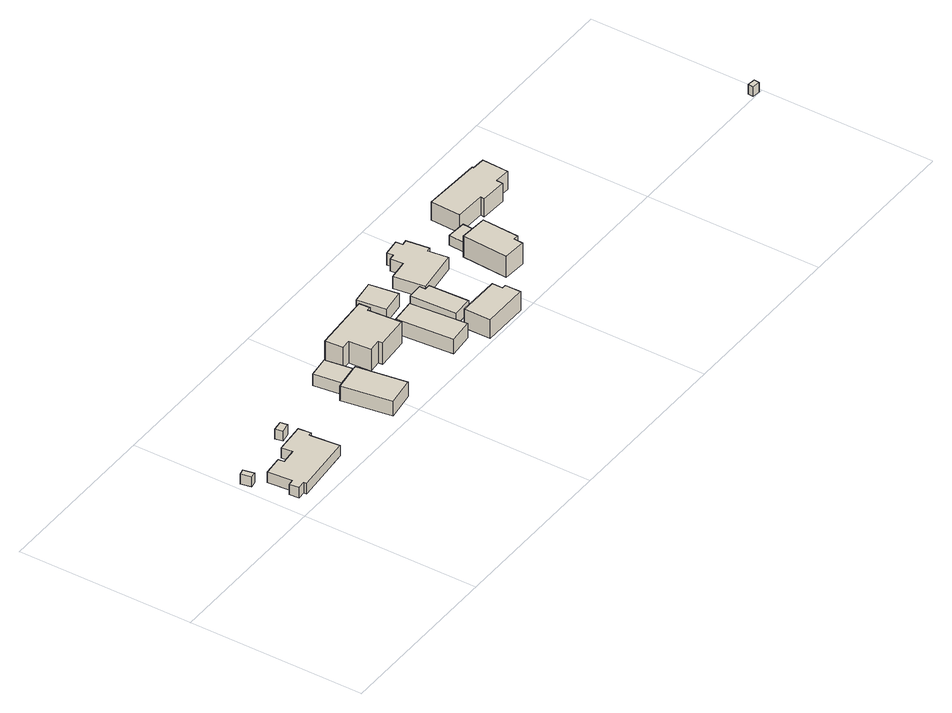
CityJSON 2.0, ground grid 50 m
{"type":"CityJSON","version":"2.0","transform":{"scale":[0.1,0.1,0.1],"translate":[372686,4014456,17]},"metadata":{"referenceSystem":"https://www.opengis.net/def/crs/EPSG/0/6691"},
"CityObjects":{
"building1":{"type":"Building","attributes":{"枝番":1,"利根川水系渡良瀬川洪水浸水想定区域（計画規模）.規模":"L1","利根川水系渡良瀬川洪水浸水想定区域（計画規模）.浸水ランク":"2","利根川水系渡良瀬川洪水浸水想定区域（計画規模）.浸水深":1.77,"利根川水系渡良瀬川洪水浸水想定区域（計画規模）.継続時間":3.5,"利根川水系渡良瀬川洪水浸水想定区域（想定最大規模）.規模":"L2","利根川水系渡良瀬川洪水浸水想定区域（想定最大規模）.浸水ランク":"2","利根川水系渡良瀬川洪水浸水想定区域（想定最大規模）.浸水深":1.75,"利根川水系渡良瀬川洪水浸水想定区域（想定最大規模）.継続時間":9.6,"利根川水系利根川洪水浸水想定区域（計画規模）.規模":"L1","利根川水系利根川洪水浸水想定区域（計画規模）.浸水ランク":"2","利根川水系利根川洪水浸水想定区域（計画規模）.浸水深":0.605,"利根川水系利根川洪水浸水想定区域（想定最大規模）.規模":"L2","利根川水系利根川洪水浸水想定区域（想定最大規模）.浸水ランク":"2","利根川水系利根川洪水浸水想定区域（想定最大規模）.浸水深":2.84,"BuildingDetails.prefecture":"10","BuildingDetails.city":"10207"},"geometry":[{"type":"Solid","lod":"1","boundaries":[[[[0,1,2,3]],[[2,4,5,3]],[[1,6,4,2]],[[0,7,6,1]],[[3,5,7,0]],[[4,6,7,5]]]]}]},
"building2":{"type":"Building","attributes":{"枝番":1,"利根川水系渡良瀬川洪水浸水想定区域（計画規模）.規模":"L1","利根川水系渡良瀬川洪水浸水想定区域（計画規模）.浸水ランク":"2","利根川水系渡良瀬川洪水浸水想定区域（計画規模）.浸水深":1.35,"利根川水系渡良瀬川洪水浸水想定区域（計画規模）.継続時間":3.5,"利根川水系渡良瀬川洪水浸水想定区域（想定最大規模）.規模":"L2","利根川水系渡良瀬川洪水浸水想定区域（想定最大規模）.浸水ランク":"2","利根川水系渡良瀬川洪水浸水想定区域（想定最大規模）.浸水深":1.36,"利根川水系渡良瀬川洪水浸水想定区域（想定最大規模）.継続時間":9.7,"利根川水系利根川洪水浸水想定区域（計画規模）.規模":"L1","利根川水系利根川洪水浸水想定区域（計画規模）.浸水ランク":"2","利根川水系利根川洪水浸水想定区域（計画規模）.浸水深":0.703,"利根川水系利根川洪水浸水想定区域（想定最大規模）.規模":"L2","利根川水系利根川洪水浸水想定区域（想定最大規模）.浸水ランク":"2","利根川水系利根川洪水浸水想定区域（想定最大規模）.浸水深":2.93,"usage":"411","measuredHeight":5.1,"BuildingDetails.prefecture":"10","BuildingDetails.city":"10207","BuildingDetails.surveyYear":2016},"geometry":[{"type":"Solid","lod":"1","boundaries":[[[[8,9,10,11,12,13,14,15,16,17,18,19,20,21]],[[20,22,23,21]],[[19,24,22,20]],[[18,25,24,19]],[[17,26,25,18]],[[16,27,26,17]],[[15,28,27,16]],[[14,29,28,15]],[[13,30,29,14]],[[12,31,30,13]],[[11,32,31,12]],[[10,33,32,11]],[[9,34,33,10]],[[8,35,34,9]],[[21,23,35,8]],[[22,24,25,26,27,28,29,30,31,32,33,34,35,23]]]]}]},
"building3":{"type":"Building","attributes":{"枝番":1,"利根川水系渡良瀬川洪水浸水想定区域（計画規模）.規模":"L1","利根川水系渡良瀬川洪水浸水想定区域（計画規模）.浸水ランク":"2","利根川水系渡良瀬川洪水浸水想定区域（計画規模）.浸水深":1.47,"利根川水系渡良瀬川洪水浸水想定区域（計画規模）.継続時間":3.5,"利根川水系渡良瀬川洪水浸水想定区域（想定最大規模）.規模":"L2","利根川水系渡良瀬川洪水浸水想定区域（想定最大規模）.浸水ランク":"2","利根川水系渡良瀬川洪水浸水想定区域（想定最大規模）.浸水深":1.45,"利根川水系渡良瀬川洪水浸水想定区域（想定最大規模）.継続時間":9.7,"利根川水系利根川洪水浸水想定区域（計画規模）.規模":"L1","利根川水系利根川洪水浸水想定区域（計画規模）.浸水ランク":"2","利根川水系利根川洪水浸水想定区域（計画規模）.浸水深":0.705,"利根川水系利根川洪水浸水想定区域（想定最大規模）.規模":"L2","利根川水系利根川洪水浸水想定区域（想定最大規模）.浸水ランク":"2","利根川水系利根川洪水浸水想定区域（想定最大規模）.浸水深":2.94,"BuildingDetails.prefecture":"10","BuildingDetails.city":"10207"},"geometry":[{"type":"Solid","lod":"1","boundaries":[[[[36,37,38,39]],[[38,40,41,39]],[[37,42,40,38]],[[36,43,42,37]],[[39,41,43,36]],[[40,42,43,41]]]]}]},
"building4":{"type":"Building","attributes":{"枝番":1,"利根川水系渡良瀬川洪水浸水想定区域（計画規模）.規模":"L1","利根川水系渡良瀬川洪水浸水想定区域（計画規模）.浸水ランク":"2","利根川水系渡良瀬川洪水浸水想定区域（計画規模）.浸水深":1.03,"利根川水系渡良瀬川洪水浸水想定区域（計画規模）.継続時間":3.4,"利根川水系渡良瀬川洪水浸水想定区域（想定最大規模）.規模":"L2","利根川水系渡良瀬川洪水浸水想定区域（想定最大規模）.浸水ランク":"2","利根川水系渡良瀬川洪水浸水想定区域（想定最大規模）.浸水深":1.06,"利根川水系渡良瀬川洪水浸水想定区域（想定最大規模）.継続時間":9.6,"利根川水系利根川洪水浸水想定区域（計画規模）.規模":"L1","利根川水系利根川洪水浸水想定区域（計画規模）.浸水ランク":"2","利根川水系利根川洪水浸水想定区域（計画規模）.浸水深":0.704,"利根川水系利根川洪水浸水想定区域（想定最大規模）.規模":"L2","利根川水系利根川洪水浸水想定区域（想定最大規模）.浸水ランク":"2","利根川水系利根川洪水浸水想定区域（想定最大規模）.浸水深":2.94,"usage":"411","measuredHeight":5.3,"BuildingDetails.prefecture":"10","BuildingDetails.city":"10207","BuildingDetails.surveyYear":2016},"geometry":[{"type":"Solid","lod":"1","boundaries":[[[[44,45,46,47]],[[46,48,49,47]],[[45,50,48,46]],[[44,51,50,45]],[[47,49,51,44]],[[48,50,51,49]]]]}]},
"building5":{"type":"Building","attributes":{"枝番":1,"利根川水系渡良瀬川洪水浸水想定区域（計画規模）.規模":"L1","利根川水系渡良瀬川洪水浸水想定区域（計画規模）.浸水ランク":"2","利根川水系渡良瀬川洪水浸水想定区域（計画規模）.浸水深":0.99,"利根川水系渡良瀬川洪水浸水想定区域（計画規模）.継続時間":3.4,"利根川水系渡良瀬川洪水浸水想定区域（想定最大規模）.規模":"L2","利根川水系渡良瀬川洪水浸水想定区域（想定最大規模）.浸水ランク":"2","利根川水系渡良瀬川洪水浸水想定区域（想定最大規模）.浸水深":1,"利根川水系渡良瀬川洪水浸水想定区域（想定最大規模）.継続時間":9.6,"利根川水系利根川洪水浸水想定区域（計画規模）.規模":"L1","利根川水系利根川洪水浸水想定区域（計画規模）.浸水ランク":"2","利根川水系利根川洪水浸水想定区域（計画規模）.浸水深":0.604,"利根川水系利根川洪水浸水想定区域（想定最大規模）.規模":"L2","利根川水系利根川洪水浸水想定区域（想定最大規模）.浸水ランク":"2","利根川水系利根川洪水浸水想定区域（想定最大規模）.浸水深":2.84,"usage":"411","measuredHeight":3.9,"BuildingDetails.prefecture":"10","BuildingDetails.city":"10207","BuildingDetails.surveyYear":2016},"geometry":[{"type":"Solid","lod":"1","boundaries":[[[[52,53,54,55]],[[54,56,57,55]],[[53,58,56,54]],[[52,59,58,53]],[[55,57,59,52]],[[56,58,59,57]]]]}]},
"building6":{"type":"Building","attributes":{"枝番":1,"利根川水系渡良瀬川洪水浸水想定区域（計画規模）.規模":"L1","利根川水系渡良瀬川洪水浸水想定区域（計画規模）.浸水ランク":"2","利根川水系渡良瀬川洪水浸水想定区域（計画規模）.浸水深":0.91,"利根川水系渡良瀬川洪水浸水想定区域（計画規模）.継続時間":3.4,"利根川水系渡良瀬川洪水浸水想定区域（想定最大規模）.規模":"L2","利根川水系渡良瀬川洪水浸水想定区域（想定最大規模）.浸水ランク":"2","利根川水系渡良瀬川洪水浸水想定区域（想定最大規模）.浸水深":0.92,"利根川水系渡良瀬川洪水浸水想定区域（想定最大規模）.継続時間":9.6,"利根川水系利根川洪水浸水想定区域（計画規模）.規模":"L1","利根川水系利根川洪水浸水想定区域（計画規模）.浸水ランク":"2","利根川水系利根川洪水浸水想定区域（計画規模）.浸水深":0.504,"利根川水系利根川洪水浸水想定区域（想定最大規模）.規模":"L2","利根川水系利根川洪水浸水想定区域（想定最大規模）.浸水ランク":"2","利根川水系利根川洪水浸水想定区域（想定最大規模）.浸水深":2.73,"usage":"411","measuredHeight":7.8,"BuildingDetails.prefecture":"10","BuildingDetails.city":"10207","BuildingDetails.surveyYear":2016},"geometry":[{"type":"Solid","lod":"1","boundaries":[[[[60,61,62,63,64,65,66,67,68,69]],[[68,70,71,69]],[[67,72,70,68]],[[66,73,72,67]],[[65,74,73,66]],[[64,75,74,65]],[[63,76,75,64]],[[62,77,76,63]],[[61,78,77,62]],[[60,79,78,61]],[[69,71,79,60]],[[70,72,73,74,75,76,77,78,79,71]]]]}]},
"building7":{"type":"Building","attributes":{"枝番":1,"利根川水系渡良瀬川洪水浸水想定区域（計画規模）.規模":"L1","利根川水系渡良瀬川洪水浸水想定区域（計画規模）.浸水ランク":"2","利根川水系渡良瀬川洪水浸水想定区域（計画規模）.浸水深":1.77,"利根川水系渡良瀬川洪水浸水想定区域（計画規模）.継続時間":5.6,"利根川水系渡良瀬川洪水浸水想定区域（想定最大規模）.規模":"L2","利根川水系渡良瀬川洪水浸水想定区域（想定最大規模）.浸水ランク":"2","利根川水系渡良瀬川洪水浸水想定区域（想定最大規模）.浸水深":1.85,"利根川水系渡良瀬川洪水浸水想定区域（想定最大規模）.継続時間":12.7,"利根川水系利根川洪水浸水想定区域（計画規模）.規模":"L1","利根川水系利根川洪水浸水想定区域（計画規模）.浸水ランク":"2","利根川水系利根川洪水浸水想定区域（計画規模）.浸水深":1.6,"利根川水系利根川洪水浸水想定区域（想定最大規模）.規模":"L2","利根川水系利根川洪水浸水想定区域（想定最大規模）.浸水ランク":"3","利根川水系利根川洪水浸水想定区域（想定最大規模）.浸水深":3.83,"usage":"411","measuredHeight":5.5,"BuildingDetails.prefecture":"10","BuildingDetails.city":"10207","BuildingDetails.surveyYear":2016},"geometry":[{"type":"Solid","lod":"1","boundaries":[[[[80,81,82,83]],[[82,84,85,83]],[[81,86,84,82]],[[80,87,86,81]],[[83,85,87,80]],[[84,86,87,85]]]]}]},
"building8":{"type":"Building","attributes":{"枝番":1,"利根川水系渡良瀬川洪水浸水想定区域（計画規模）.規模":"L1","利根川水系渡良瀬川洪水浸水想定区域（計画規模）.浸水ランク":"2","利根川水系渡良瀬川洪水浸水想定区域（計画規模）.浸水深":1.91,"利根川水系渡良瀬川洪水浸水想定区域（計画規模）.継続時間":2.9,"利根川水系渡良瀬川洪水浸水想定区域（想定最大規模）.規模":"L2","利根川水系渡良瀬川洪水浸水想定区域（想定最大規模）.浸水ランク":"2","利根川水系渡良瀬川洪水浸水想定区域（想定最大規模）.浸水深":1.93,"利根川水系渡良瀬川洪水浸水想定区域（想定最大規模）.継続時間":8.8,"利根川水系利根川洪水浸水想定区域（計画規模）.規模":"L1","利根川水系利根川洪水浸水想定区域（計画規模）.浸水ランク":"2","利根川水系利根川洪水浸水想定区域（計画規模）.浸水深":0.704,"利根川水系利根川洪水浸水想定区域（想定最大規模）.規模":"L2","利根川水系利根川洪水浸水想定区域（想定最大規模）.浸水ランク":"2","利根川水系利根川洪水浸水想定区域（想定最大規模）.浸水深":2.93,"usage":"411","measuredHeight":4.6,"BuildingDetails.prefecture":"10","BuildingDetails.city":"10207","BuildingDetails.surveyYear":2016},"geometry":[{"type":"Solid","lod":"1","boundaries":[[[[88,89,90,91]],[[90,92,93,91]],[[89,94,92,90]],[[88,95,94,89]],[[91,93,95,88]],[[92,94,95,93]]]]}]},
"building9":{"type":"Building","attributes":{"枝番":1,"利根川水系渡良瀬川洪水浸水想定区域（計画規模）.規模":"L1","利根川水系渡良瀬川洪水浸水想定区域（計画規模）.浸水ランク":"2","利根川水系渡良瀬川洪水浸水想定区域（計画規模）.浸水深":1.16,"利根川水系渡良瀬川洪水浸水想定区域（計画規模）.継続時間":5.6,"利根川水系渡良瀬川洪水浸水想定区域（想定最大規模）.規模":"L2","利根川水系渡良瀬川洪水浸水想定区域（想定最大規模）.浸水ランク":"2","利根川水系渡良瀬川洪水浸水想定区域（想定最大規模）.浸水深":1.25,"利根川水系渡良瀬川洪水浸水想定区域（想定最大規模）.継続時間":12.7,"利根川水系利根川洪水浸水想定区域（計画規模）.規模":"L1","利根川水系利根川洪水浸水想定区域（計画規模）.浸水ランク":"2","利根川水系利根川洪水浸水想定区域（計画規模）.浸水深":1,"利根川水系利根川洪水浸水想定区域（想定最大規模）.規模":"L2","利根川水系利根川洪水浸水想定区域（想定最大規模）.浸水ランク":"3","利根川水系利根川洪水浸水想定区域（想定最大規模）.浸水深":3.23,"usage":"411","measuredHeight":4.2,"BuildingDetails.prefecture":"10","BuildingDetails.city":"10207","BuildingDetails.surveyYear":2016},"geometry":[{"type":"Solid","lod":"1","boundaries":[[[[96,97,98,99,100,101]],[[100,102,103,101]],[[99,104,102,100]],[[98,105,104,99]],[[97,106,105,98]],[[96,107,106,97]],[[101,103,107,96]],[[102,104,105,106,107,103]]]]}]},
"building10":{"type":"Building","attributes":{"枝番":1,"利根川水系渡良瀬川洪水浸水想定区域（計画規模）.規模":"L1","利根川水系渡良瀬川洪水浸水想定区域（計画規模）.浸水ランク":"2","利根川水系渡良瀬川洪水浸水想定区域（計画規模）.浸水深":1.66,"利根川水系渡良瀬川洪水浸水想定区域（計画規模）.継続時間":5.6,"利根川水系渡良瀬川洪水浸水想定区域（想定最大規模）.規模":"L2","利根川水系渡良瀬川洪水浸水想定区域（想定最大規模）.浸水ランク":"2","利根川水系渡良瀬川洪水浸水想定区域（想定最大規模）.浸水深":1.74,"利根川水系渡良瀬川洪水浸水想定区域（想定最大規模）.継続時間":12.7,"利根川水系利根川洪水浸水想定区域（計画規模）.規模":"L1","利根川水系利根川洪水浸水想定区域（計画規模）.浸水ランク":"2","利根川水系利根川洪水浸水想定区域（計画規模）.浸水深":1.5,"利根川水系利根川洪水浸水想定区域（想定最大規模）.規模":"L2","利根川水系利根川洪水浸水想定区域（想定最大規模）.浸水ランク":"3","利根川水系利根川洪水浸水想定区域（想定最大規模）.浸水深":3.73,"usage":"411","measuredHeight":7,"BuildingDetails.prefecture":"10","BuildingDetails.city":"10207","BuildingDetails.surveyYear":2016},"geometry":[{"type":"Solid","lod":"1","boundaries":[[[[108,109,110,111,112,113]],[[112,114,115,113]],[[111,116,114,112]],[[110,117,116,111]],[[109,118,117,110]],[[108,119,118,109]],[[113,115,119,108]],[[114,116,117,118,119,115]]]]}]},
"building11":{"type":"Building","attributes":{"枝番":1,"利根川水系渡良瀬川洪水浸水想定区域（計画規模）.規模":"L1","利根川水系渡良瀬川洪水浸水想定区域（計画規模）.浸水ランク":"2","利根川水系渡良瀬川洪水浸水想定区域（計画規模）.浸水深":1.18,"利根川水系渡良瀬川洪水浸水想定区域（計画規模）.継続時間":2.9,"利根川水系渡良瀬川洪水浸水想定区域（想定最大規模）.規模":"L2","利根川水系渡良瀬川洪水浸水想定区域（想定最大規模）.浸水ランク":"2","利根川水系渡良瀬川洪水浸水想定区域（想定最大規模）.浸水深":1.27,"利根川水系渡良瀬川洪水浸水想定区域（想定最大規模）.継続時間":8.8,"利根川水系利根川洪水浸水想定区域（計画規模）.規模":"L1","利根川水系利根川洪水浸水想定区域（計画規模）.浸水ランク":"2","利根川水系利根川洪水浸水想定区域（計画規模）.浸水深":0.904,"利根川水系利根川洪水浸水想定区域（想定最大規模）.規模":"L2","利根川水系利根川洪水浸水想定区域（想定最大規模）.浸水ランク":"3","利根川水系利根川洪水浸水想定区域（想定最大規模）.浸水深":3.13,"usage":"411","measuredHeight":6,"BuildingDetails.prefecture":"10","BuildingDetails.city":"10207","BuildingDetails.surveyYear":2016},"geometry":[{"type":"Solid","lod":"1","boundaries":[[[[120,121,122,123,124,125,126,127,128,129,130,131]],[[130,132,133,131]],[[129,134,132,130]],[[128,135,134,129]],[[127,136,135,128]],[[126,137,136,127]],[[125,138,137,126]],[[124,139,138,125]],[[123,140,139,124]],[[122,141,140,123]],[[121,142,141,122]],[[120,143,142,121]],[[131,133,143,120]],[[132,134,135,136,137,138,139,140,141,142,143,133]]]]}]},
"building12":{"type":"Building","attributes":{"枝番":1,"利根川水系渡良瀬川洪水浸水想定区域（計画規模）.規模":"L1","利根川水系渡良瀬川洪水浸水想定区域（計画規模）.浸水ランク":"2","利根川水系渡良瀬川洪水浸水想定区域（計画規模）.浸水深":1.17,"利根川水系渡良瀬川洪水浸水想定区域（計画規模）.継続時間":6.1,"利根川水系渡良瀬川洪水浸水想定区域（想定最大規模）.規模":"L2","利根川水系渡良瀬川洪水浸水想定区域（想定最大規模）.浸水ランク":"2","利根川水系渡良瀬川洪水浸水想定区域（想定最大規模）.浸水深":1.25,"利根川水系渡良瀬川洪水浸水想定区域（想定最大規模）.継続時間":13.4,"利根川水系利根川洪水浸水想定区域（計画規模）.規模":"L1","利根川水系利根川洪水浸水想定区域（計画規模）.浸水ランク":"2","利根川水系利根川洪水浸水想定区域（計画規模）.浸水深":1,"利根川水系利根川洪水浸水想定区域（想定最大規模）.規模":"L2","利根川水系利根川洪水浸水想定区域（想定最大規模）.浸水ランク":"3","利根川水系利根川洪水浸水想定区域（想定最大規模）.浸水深":3.23,"usage":"411","measuredHeight":7.8,"BuildingDetails.prefecture":"10","BuildingDetails.city":"10207","BuildingDetails.surveyYear":2016},"geometry":[{"type":"Solid","lod":"1","boundaries":[[[[144,145,146,147,148,149]],[[148,150,151,149]],[[147,152,150,148]],[[146,153,152,147]],[[145,154,153,146]],[[144,155,154,145]],[[149,151,155,144]],[[150,152,153,154,155,151]]]]}]},
"building13":{"type":"Building","attributes":{"枝番":1,"利根川水系渡良瀬川洪水浸水想定区域（計画規模）.規模":"L1","利根川水系渡良瀬川洪水浸水想定区域（計画規模）.浸水ランク":"2","利根川水系渡良瀬川洪水浸水想定区域（計画規模）.浸水深":1.44,"利根川水系渡良瀬川洪水浸水想定区域（想定最大規模）.規模":"L2","利根川水系渡良瀬川洪水浸水想定区域（想定最大規模）.浸水ランク":"2","利根川水系渡良瀬川洪水浸水想定区域（想定最大規模）.浸水深":1.52,"利根川水系利根川洪水浸水想定区域（計画規模）.規模":"L1","利根川水系利根川洪水浸水想定区域（計画規模）.浸水ランク":"2","利根川水系利根川洪水浸水想定区域（計画規模）.浸水深":1.2,"利根川水系利根川洪水浸水想定区域（想定最大規模）.規模":"L2","利根川水系利根川洪水浸水想定区域（想定最大規模）.浸水ランク":"3","利根川水系利根川洪水浸水想定区域（想定最大規模）.浸水深":3.43,"BuildingDetails.prefecture":"10","BuildingDetails.city":"10207"},"geometry":[{"type":"Solid","lod":"1","boundaries":[[[[156,157,158,159]],[[158,160,161,159]],[[157,162,160,158]],[[156,163,162,157]],[[159,161,163,156]],[[160,162,163,161]]]]}]},
"building14":{"type":"Building","attributes":{"枝番":1,"利根川水系渡良瀬川洪水浸水想定区域（計画規模）.規模":"L1","利根川水系渡良瀬川洪水浸水想定区域（計画規模）.浸水ランク":"2","利根川水系渡良瀬川洪水浸水想定区域（計画規模）.浸水深":1.74,"利根川水系渡良瀬川洪水浸水想定区域（想定最大規模）.規模":"L2","利根川水系渡良瀬川洪水浸水想定区域（想定最大規模）.浸水ランク":"2","利根川水系渡良瀬川洪水浸水想定区域（想定最大規模）.浸水深":1.76,"利根川水系利根川洪水浸水想定区域（計画規模）.規模":"L1","利根川水系利根川洪水浸水想定区域（計画規模）.浸水ランク":"2","利根川水系利根川洪水浸水想定区域（計画規模）.浸水深":0.905,"利根川水系利根川洪水浸水想定区域（想定最大規模）.規模":"L2","利根川水系利根川洪水浸水想定区域（想定最大規模）.浸水ランク":"3","利根川水系利根川洪水浸水想定区域（想定最大規模）.浸水深":3.13,"usage":"411","measuredHeight":7.9,"BuildingDetails.prefecture":"10","BuildingDetails.city":"10207","BuildingDetails.surveyYear":2016},"geometry":[{"type":"Solid","lod":"1","boundaries":[[[[164,165,166,167,168,169,170,171,172,173]],[[172,174,175,173]],[[171,176,174,172]],[[170,177,176,171]],[[169,178,177,170]],[[168,179,178,169]],[[167,180,179,168]],[[166,181,180,167]],[[165,182,181,166]],[[164,183,182,165]],[[173,175,183,164]],[[174,176,177,178,179,180,181,182,183,175]]]]}]},
"building15":{"type":"Building","attributes":{"枝番":1,"利根川水系渡良瀬川洪水浸水想定区域（計画規模）.規模":"L1","利根川水系渡良瀬川洪水浸水想定区域（計画規模）.浸水ランク":"2","利根川水系渡良瀬川洪水浸水想定区域（計画規模）.浸水深":1.24,"利根川水系渡良瀬川洪水浸水想定区域（計画規模）.継続時間":12,"利根川水系渡良瀬川洪水浸水想定区域（想定最大規模）.規模":"L2","利根川水系渡良瀬川洪水浸水想定区域（想定最大規模）.浸水ランク":"2","利根川水系渡良瀬川洪水浸水想定区域（想定最大規模）.浸水深":1.33,"利根川水系渡良瀬川洪水浸水想定区域（想定最大規模）.継続時間":46.6,"利根川水系利根川洪水浸水想定区域（計画規模）.規模":"L1","利根川水系利根川洪水浸水想定区域（計画規模）.浸水ランク":"2","利根川水系利根川洪水浸水想定区域（計画規模）.浸水深":1.3,"利根川水系利根川洪水浸水想定区域（想定最大規模）.規模":"L2","利根川水系利根川洪水浸水想定区域（想定最大規模）.浸水ランク":"3","利根川水系利根川洪水浸水想定区域（想定最大規模）.浸水深":3.53,"usage":"411","BuildingDetails.prefecture":"10","BuildingDetails.city":"10207","BuildingDetails.surveyYear":2016},"geometry":[{"type":"Solid","lod":"1","boundaries":[[[[184,185,186,187]],[[186,188,189,187]],[[185,190,188,186]],[[184,191,190,185]],[[187,189,191,184]],[[188,190,191,189]]]]}]}
},
"vertices":[
[9,194,16],[26,198,16],[32,167,16],[15,164,16],[32,167,46],[15,164,46],[26,198,46],[9,194,46],
[68,48,13],[46,46,13],[43,74,13],[59,75,13],[53,144,13],[109,150,13],[111,133,13],[154,137,13],[151,169,13],[236,176,13],[240,141,13],[230,140,13],[238,55,13],[69,39,13],[238,55,45],[69,39,45],[230,140,45],[240,141,45],[236,176,45],[151,169,45],[154,137,45],[111,133,45],[109,150,45],[53,144,45],[59,75,45],[43,74,45],[46,46,45],[68,48,45],
[204,223,14],[233,227,14],[236,206,14],[208,201,14],[236,206,44],[208,201,44],[233,227,44],[204,223,44],
[420,177,10],[504,189,10],[525,48,10],[441,36,10],[525,48,55],[441,36,55],[504,189,55],[420,177,55],
[426,261,15],[488,269,15],[499,191,15],[436,183,15],[499,191,51],[436,183,51],[488,269,51],[426,261,51],
[590,178,14],[553,175,14],[549,238,14],[522,236,14],[519,287,14],[686,299,14],[688,268,14],[677,267,14],[684,173,14],[591,166,14],[684,173,81],[591,166,81],[677,267,81],[688,268,81],[686,299,81],[519,287,81],[522,236,81],[549,238,81],[553,175,81],[590,178,81],
[714,211,8],[785,217,8],[798,56,8],[727,50,8],[798,56,53],[727,50,53],[785,217,53],[714,211,53],
[721,331,14],[789,340,14],[800,258,14],[732,249,14],[800,258,55],[732,249,55],[789,340,55],[721,331,55],
[815,236,11],[858,237,11],[858,220,11],[874,220,11],[878,107,11],[820,105,11],[878,107,48],[820,105,48],[874,220,48],[858,220,48],[858,237,48],[815,236,48],
[828,86,6],[949,85,6],[949,55,6],[961,55,6],[961,10,6],[828,10,6],[961,10,64],[828,10,64],[961,55,64],[949,55,64],[949,85,64],[828,86,64],
[853,312,12],[910,319,12],[906,355,12],[923,357,12],[921,375,12],[969,381,12],[971,361,12],[987,363,12],[995,299,12],[984,297,12],[991,240,12],[865,224,12],[991,240,49],[865,224,49],[984,297,49],[995,299,49],[987,363,49],[971,361,49],[969,381,49],[921,375,49],[923,357,49],[906,355,49],[910,319,49],[853,312,49],
[1047,110,7],[1056,241,7],[1135,236,7],[1129,131,7],[1115,132,7],[1113,106,7],[1115,132,72],[1113,106,72],[1129,131,72],[1135,236,72],[1056,241,72],[1047,110,72],
[1068,245,11],[1071,293,11],[1126,289,11],[1123,242,11],[1126,289,41],[1123,242,41],[1071,293,41],[1068,245,41],
[1212,284,9],[1213,295,9],[1126,299,9],[1130,385,9],[1299,377,9],[1299,373,9],[1336,371,9],[1333,296,9],[1288,299,9],[1287,280,9],[1288,299,65],[1287,280,65],[1333,296,65],[1336,371,65],[1299,373,65],[1299,377,65],[1130,385,65],[1126,299,65],[1213,295,65],[1212,284,65],
[1969,4,6],[1970,20,6],[1993,17,6],[1991,2,6],[1993,17,36],[1991,2,36],[1970,20,36],[1969,4,36]
]}
